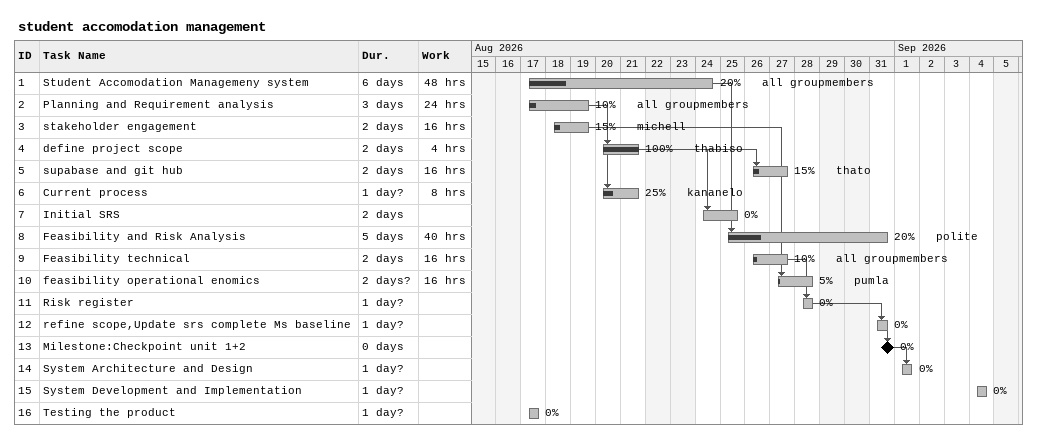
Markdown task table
student accomodation management

| ID | Task | Duration | Start | Finish | Predecessors | Resources | % complete | Work (h) |
|---|---|---|---|---|---|---|---|---|
| 1 | Student Accomodation Managemeny system | 6d | 2026-08-17 | 2026-08-24 |  | all groupmembers | 20 | 48 |
| 2 | Planning and Requirement analysis | 3d | 2026-08-17 | 2026-08-19 |  | all groupmembers | 10 | 24 |
| 3 | stakeholder engagement | 2d | 2026-08-18 | 2026-08-19 |  | michell | 15 | 16 |
| 4 | define project scope | 2d | 2026-08-20 | 2026-08-21 | 3 | thabiso | 100 | 4 |
| 5 | supabase and git hub | 2d | 2026-08-26 | 2026-08-27 | 4 | thato | 15 | 16 |
| 6 | Current process | 1d? | 2026-08-20 | 2026-08-21 | 2 | kananelo | 25 | 8 |
| 7 | Initial SRS | 2d | 2026-08-24 | 2026-08-25 | 4 |  | 0 |  |
| 8 | Feasibility and Risk Analysis | 5d | 2026-08-25 | 2026-08-31 | 1 | polite | 20 | 40 |
| 9 | Feasibility technical | 2d | 2026-08-26 | 2026-08-27 |  | all groupmembers | 10 | 16 |
| 10 | feasibility operational enomics | 2d? | 2026-08-27 | 2026-08-28 | 3 | pumla | 5 | 16 |
| 11 | Risk register | 1d? | 2026-08-28 | 2026-08-28 | 9 |  | 0 |  |
| 12 | refine scope,Update srs complete Ms baseline | 1d? | 2026-08-31 | 2026-08-31 | 11 |  | 0 |  |
| 13 | Milestone:Checkpoint unit 1+2 | 0d | 2026-08-31 | 2026-08-31 | 12 |  | 0 |  |
| 14 | System Architecture and Design | 1d? | 2026-09-01 | 2026-09-01 | 13 |  | 0 |  |
| 15 | System Development and Implementation | 1d? | 2026-09-04 | 2026-09-04 |  |  | 0 |  |
| 16 | Testing the product | 1d? | 2026-08-17 | 2026-08-17 |  |  | 0 |  |
